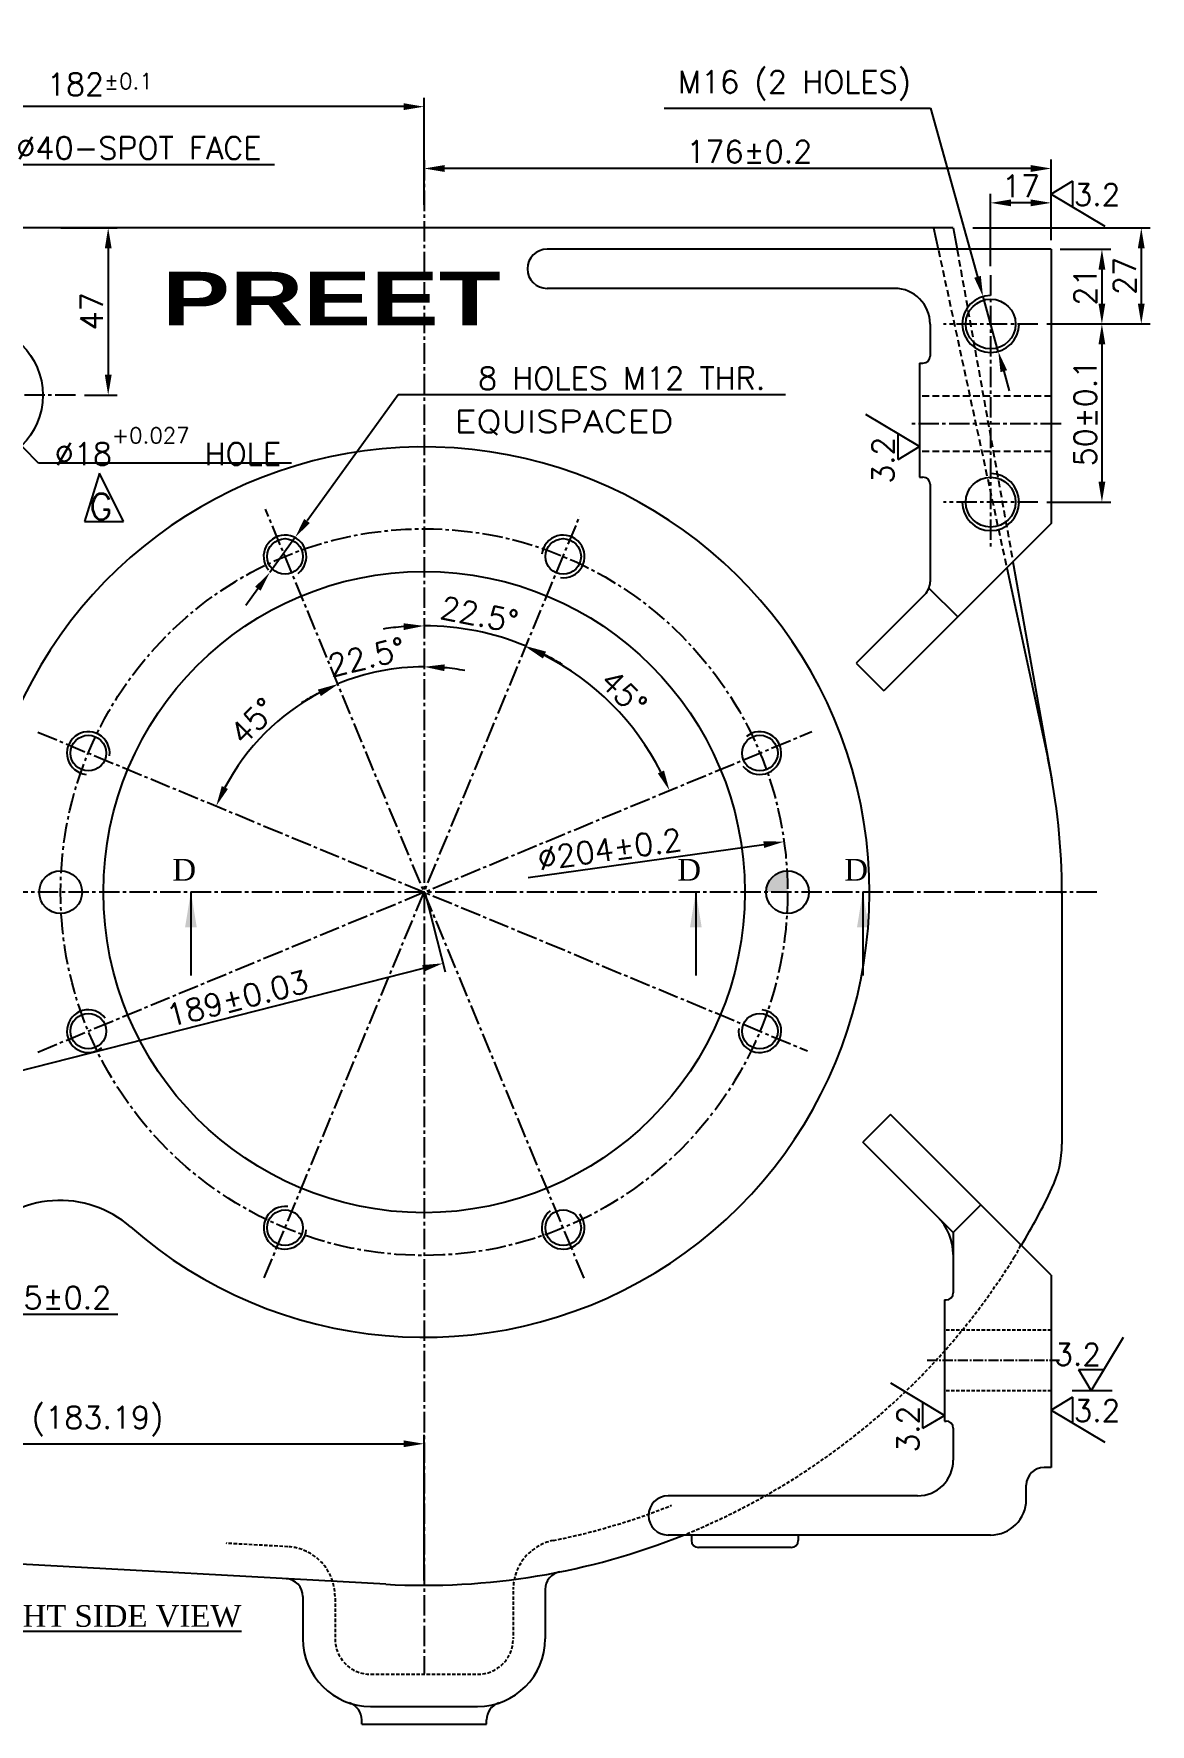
# Model space of a CAD drawing. Header units: millimetres. Extents: x -4466 to 20635, y -2270 to 9154.
# Drawn here: x 4212.4 to 4525.7, y 1988.3 to 2462.9 of the extents above; entities that cross this region are included whole.
import ezdxf
from ezdxf.enums import TextEntityAlignment as Align

# ---------------------------------------------------------------- set-up
doc = ezdxf.new("R2010")
doc.units = ezdxf.units.MM
doc.header["$LTSCALE"] = 0.3
doc.header["$PDSIZE"] = -50
for name, pattern in [('CENTER2', [28.575, 19.05, -3.175, 3.175, -3.175]), ('HIDDEN', [9.525, 6.35, -3.175]), ('HIDDEN2', [4.7625, 3.175, -1.5875])]:
    doc.linetypes.add(name, pattern=pattern)
for name, color, linetype in [('center', 1, 'CENTER2'), ('h', 4, 'HIDDEN'), ('hidden', 4, 'HIDDEN2')]:
    doc.layers.add(name, color=color, linetype=linetype)
doc.styles.add('ARIAL-BLACK', font='')
doc.styles.add('ROMANTIC', font='romantic.ttf')
doc.styles.add('rs', font='romans.shx')
doc.styles.get("Standard").update_dxf_attribs({"font": 'romans.shx'})
doc.styles.get('ARIAL-BLACK').set_extended_font_data('Arial Black')
doc.dimstyles.new('ISO-25', dxfattribs={"dimscale": 2.5, "dimtxt": 2.5, "dimasz": 2.5, "dimexe": 0.7, "dimexo": 0.625, "dimtad": 1, "dimdec": 3, "dimlfac": -1, "dimzin": 9, "dimdsep": 46, "dimtxsty": 'Standard', "dimcen": 2.5, "dimclrd": 1, "dimclre": 1, "dimclrt": 7, "dimazin": 0, "dimtfac": 0.65, "dimtdec": 3, "dimtmove": 0, "dimatfit": 3, "dimfxl": 0.7, "dimtolj": 1, "dimarcsym": 0})
doc.dimstyles.new('sarab', dxfattribs={"dimscale": 3, "dimtxt": 2.5, "dimasz": 2.3, "dimexe": 1, "dimexo": 1, "dimtad": 1, "dimdec": 3, "dimdsep": 46, "dimtxsty": 'rs', "dimcen": 0, "dimclrd": 1, "dimclre": 1, "dimclrt": 7, "dimadec": 3, "dimazin": 2, "dimtfac": 1, "dimtdec": 3, "dimtmove": 0, "dimatfit": 3, "dimfxl": 1, "dimarcsym": 0})
doc.dimstyles.new('sarab$0', dxfattribs={"dimscale": 3, "dimtxt": 2.5, "dimasz": 2.3, "dimexe": 1, "dimexo": 1, "dimtad": 1, "dimdec": 3, "dimdsep": 46, "dimtxsty": 'rs', "dimcen": 0, "dimclrd": 1, "dimclre": 1, "dimclrt": 7, "dimadec": 3, "dimazin": 2, "dimtfac": 1, "dimtdec": 3, "dimtmove": 0, "dimatfit": 3, "dimfxl": 1, "dimarcsym": 0})
doc.dimstyles.new('sarab$3', dxfattribs={"dimscale": 3, "dimtxt": 2.5, "dimasz": 2.3, "dimexe": 1, "dimexo": 1, "dimtad": 1, "dimdec": 3, "dimdsep": 46, "dimtxsty": 'rs', "dimcen": 0, "dimclrd": 1, "dimclre": 1, "dimclrt": 7, "dimadec": 3, "dimazin": 2, "dimtfac": 1, "dimtdec": 3, "dimtmove": 0, "dimatfit": 3, "dimfxl": 1, "dimarcsym": 0})

# ---------------------------------------------------------------- blocks, each defined once
blk = doc.blocks.new('*D16')
at = {"color": 1, "lineweight": -2, "transparency": 16777216}
for p, q in [((4321.89, 2414.96), (4321.89, 2427.62)), ((4497.89, 2404.96), (4497.89, 2427.62)), ((4492.14, 2425.12), (4327.64, 2425.12))]:
    blk.add_line(p, q, dxfattribs=at)
at = {"color": 1, "transparency": 16777216}
for points in [[(4327.64, 2426.08), (4327.64, 2424.16), (4321.89, 2425.12)], [(4492.14, 2426.08), (4492.14, 2424.16), (4497.89, 2425.12)]]:
    blk.add_solid(points, dxfattribs=at)
at = {"layer": 'Defpoints', "color": 0, "transparency": 16777216}
for p in [(4321.89, 2425.12), (4321.89, 2412.46), (4497.89, 2402.46)]:
    blk.add_point(p, dxfattribs=at)
at = {"color": 7, "transparency": 16777216, "insert": (4413.16, 2429.81), "char_height": 6.25, "attachment_point": 5, "style": 'rs'}
blk.add_mtext('176±0.2', dxfattribs=at)
blk = doc.blocks.new('*D17')
at = {"color": 1, "lineweight": -2, "transparency": 16777216}
blk.add_line((4351.11, 2226.05), (4417.21, 2235.31), dxfattribs=at)
at = {"color": 1, "transparency": 16777216}
blk.add_solid([(4417.08, 2236.26), (4417.34, 2234.36), (4422.9, 2236.11)], dxfattribs=at)
at = {"layer": 'Defpoints', "color": 0, "transparency": 16777216}
for p in [(4422.9, 2236.11), (4220.88, 2207.81)]:
    blk.add_point(p, dxfattribs=at)
at = {"color": 7, "transparency": 16777216, "insert": (4373.96, 2233.99), "char_height": 6.25, "attachment_point": 5, "rotation": 7.9745, "style": 'rs'}
blk.add_mtext('∅204±0.2', dxfattribs=at)
blk = doc.blocks.new('*D18')
at = {"color": 1, "lineweight": -2, "transparency": 16777216}
for p, q in [((4314.62, 2361.53), (4289.03, 2326.16)), ((4423.33, 2361.53), (4314.62, 2361.53)), ((4278.63, 2311.78), (4285.66, 2321.5)), ((4275.26, 2307.12), (4271.89, 2302.46))]:
    blk.add_line(p, q, dxfattribs=at)
at = {"color": 1, "transparency": 16777216}
for points in [[(4288.25, 2326.72), (4289.81, 2325.59), (4285.66, 2321.5)], [(4274.48, 2307.68), (4276.03, 2306.56), (4278.63, 2311.78)]]:
    blk.add_solid(points, dxfattribs=at)
at = {"layer": 'Defpoints', "color": 0, "transparency": 16777216}
for p in [(4285.66, 2321.5), (4278.63, 2311.78)]:
    blk.add_point(p, dxfattribs=at)
at = {"color": 7, "transparency": 16777216, "insert": (4377.35, 2366.22), "char_height": 6.25, "attachment_point": 5, "style": 'rs'}
blk.add_mtext('8 HOLES M12 THR. ', dxfattribs=at)
blk = doc.blocks.new('*D32')
at = {"color": 1, "lineweight": -2, "transparency": 16777216}
for p, q in [((4098.93, 2230.72), (4095.59, 2235.39)), ((4102.28, 2226.04), (4175, 2124.37)), ((4190.01, 2103.4), (4178.35, 2119.7)), ((4235.91, 2103.4), (4190.01, 2103.4))]:
    blk.add_line(p, q, dxfattribs=at)
at = {"color": 1, "transparency": 16777216}
for points in [[(4099.71, 2231.27), (4098.15, 2230.16), (4102.28, 2226.04)], [(4179.13, 2120.26), (4177.57, 2119.14), (4175, 2124.37)]]:
    blk.add_solid(points, dxfattribs=at)
at = {"layer": 'Defpoints', "color": 0, "transparency": 16777216}
for p in [(4102.28, 2226.04), (4175, 2124.37)]:
    blk.add_point(p, dxfattribs=at)
at = {"color": 7, "transparency": 16777216, "insert": (4213.74, 2108.09), "char_height": 6.25, "attachment_point": 5, "style": 'rs'}
blk.add_mtext('∅125±0.2', dxfattribs=at)
blk = doc.blocks.new('*D40')
at = {"color": 1, "lineweight": -2, "transparency": 16777216}
for p, q in [((4480.89, 2397.67), (4480.89, 2417.97)), ((4497.89, 2404.96), (4497.89, 2417.97)), ((4492.14, 2415.47), (4486.64, 2415.47))]:
    blk.add_line(p, q, dxfattribs=at)
at = {"color": 1, "transparency": 16777216}
for points in [[(4486.64, 2416.43), (4486.64, 2414.51), (4480.89, 2415.47)], [(4492.14, 2416.43), (4492.14, 2414.51), (4497.89, 2415.47)]]:
    blk.add_solid(points, dxfattribs=at)
at = {"layer": 'Defpoints', "color": 0, "transparency": 16777216}
for p in [(4480.89, 2415.47), (4497.89, 2402.46), (4480.89, 2395.17)]:
    blk.add_point(p, dxfattribs=at)
at = {"color": 7, "transparency": 16777216, "insert": (4489.39, 2420.16), "char_height": 6.25, "attachment_point": 5, "style": 'rs'}
blk.add_mtext('17', dxfattribs=at)
blk = doc.blocks.new('*D41')
at = {"color": 1, "lineweight": -2, "transparency": 16777216}
for p, q in [((4500.39, 2402.46), (4514.61, 2402.46)), ((4512.11, 2396.71), (4512.11, 2387.21)), ((4496.64, 2381.46), (4514.61, 2381.46))]:
    blk.add_line(p, q, dxfattribs=at)
at = {"color": 1, "transparency": 16777216}
for points in [[(4511.15, 2396.71), (4513.07, 2396.71), (4512.11, 2402.46)], [(4511.15, 2387.21), (4513.07, 2387.21), (4512.11, 2381.46)]]:
    blk.add_solid(points, dxfattribs=at)
at = {"layer": 'Defpoints', "color": 0, "transparency": 16777216}
for p in [(4497.89, 2402.46), (4494.14, 2381.46), (4512.11, 2381.46)]:
    blk.add_point(p, dxfattribs=at)
at = {"color": 7, "transparency": 16777216, "insert": (4507.43, 2391.96), "char_height": 6.25, "attachment_point": 5, "rotation": 90, "style": 'rs'}
blk.add_mtext('21', dxfattribs=at)
blk = doc.blocks.new('*D42')
at = {"color": 1, "lineweight": -2, "transparency": 16777216}
for p, q in [((4500.39, 2381.46), (4514.61, 2381.46)), ((4512.11, 2375.71), (4512.11, 2337.21)), ((4496.64, 2331.46), (4514.61, 2331.46))]:
    blk.add_line(p, q, dxfattribs=at)
at = {"color": 1, "transparency": 16777216}
for points in [[(4511.15, 2375.71), (4513.07, 2375.71), (4512.11, 2381.46)], [(4511.15, 2337.21), (4513.07, 2337.21), (4512.11, 2331.46)]]:
    blk.add_solid(points, dxfattribs=at)
at = {"layer": 'Defpoints', "color": 0, "transparency": 16777216}
for p in [(4497.89, 2381.46), (4494.14, 2331.46), (4512.11, 2331.46)]:
    blk.add_point(p, dxfattribs=at)
at = {"color": 7, "transparency": 16777216, "insert": (4507.43, 2356.46), "char_height": 6.25, "attachment_point": 5, "rotation": 90, "style": 'rs'}
blk.add_mtext('50±0.1', dxfattribs=at)
blk = doc.blocks.new('*D52')
at = {"color": 1, "lineweight": -2, "transparency": 16777216}
for p, q in [((4389.25, 2442.07), (4464.03, 2442.07)), ((4464.03, 2442.07), (4477.21, 2394.7)), ((4483.03, 2373.75), (4478.75, 2389.16)), ((4484.58, 2368.21), (4486.12, 2362.67))]:
    blk.add_line(p, q, dxfattribs=at)
at = {"color": 1, "transparency": 16777216}
for points in [[(4478.13, 2394.96), (4476.28, 2394.45), (4478.75, 2389.16)], [(4485.5, 2368.47), (4483.65, 2367.95), (4483.03, 2373.75)]]:
    blk.add_solid(points, dxfattribs=at)
at = {"layer": 'Defpoints', "color": 0, "transparency": 16777216}
for p in [(4478.75, 2389.16), (4483.03, 2373.75)]:
    blk.add_point(p, dxfattribs=at)
at = {"color": 7, "transparency": 16777216, "insert": (4425.86, 2448.39), "char_height": 6.25, "attachment_point": 5, "style": 'rs'}
blk.add_mtext('M16 (2 HOLES)', dxfattribs=at)
blk = doc.blocks.new('*D97')
at = {"color": 1, "lineweight": -2, "transparency": 16777216}
for p, q in [((4475.9, 2408.46), (4525.66, 2408.46)), ((4523.16, 2402.71), (4523.16, 2387.21)), ((4496.64, 2381.46), (4525.66, 2381.46))]:
    blk.add_line(p, q, dxfattribs=at)
at = {"color": 1, "transparency": 16777216}
for points in [[(4522.2, 2402.71), (4524.11, 2402.71), (4523.16, 2408.46)], [(4522.2, 2387.21), (4524.11, 2387.21), (4523.16, 2381.46)]]:
    blk.add_solid(points, dxfattribs=at)
at = {"layer": 'Defpoints', "color": 0, "transparency": 16777216}
for p in [(4473.4, 2408.46), (4494.14, 2381.46), (4523.16, 2381.46)]:
    blk.add_point(p, dxfattribs=at)
at = {"color": 7, "transparency": 16777216, "insert": (4518.47, 2394.96), "char_height": 6.25, "attachment_point": 5, "rotation": 90, "style": 'rs'}
blk.add_mtext('27', dxfattribs=at)
blk = doc.blocks.new('_DatumFilled')
at = {"color": 0, "linetype": 'ByBlock'}
blk.add_solid([(0, 0.577), (-1, 0), (0, -0.577)], dxfattribs=at)
blk = doc.blocks.new('*D102')
at = {"color": 1, "lineweight": -2, "transparency": 16777216}
for start, end in [(90, 112.5), (79.579, 84.7895), (117.7105, 122.921)]:
    blk.add_arc((4321.89, 2221.96), 63.25, start, end, dxfattribs=at)
at = {"color": 1, "transparency": 16777216}
for points in [[(4327.59, 2283.99), (4327.68, 2285.9), (4321.89, 2285.21)], [(4292.07, 2278.82), (4292.89, 2277.09), (4297.69, 2280.39)]]:
    blk.add_solid(points, dxfattribs=at)
at = {"layer": 'Defpoints', "color": 0, "transparency": 16777216}
for p in [(4321.89, 2427.47), (4276.28, 2332.08), (4313.63, 2284.67), (4396.81, 2041.09), (4321.89, 2002.58)]:
    blk.add_point(p, dxfattribs=at)
at = {"color": 7, "transparency": 16777216, "insert": (4305.75, 2287.95), "char_height": 6.25, "attachment_point": 5, "rotation": 13.7418, "style": 'rs'}
blk.add_mtext('22.5°', dxfattribs=at)
blk = doc.blocks.new('*D103')
at = {"color": 1, "lineweight": -2, "transparency": 16777216}
for start, end in [(94.4086, 98.8173), (67.5, 90), (58.6827, 63.0914)]:
    blk.add_arc((4321.89, 2221.96), 74.75, start, end, dxfattribs=at)
at = {"color": 1, "transparency": 16777216}
for points in [[(4316.11, 2297.44), (4316.18, 2295.53), (4321.89, 2296.7)], [(4355.32, 2287.74), (4356.12, 2289.48), (4350.49, 2291.01)]]:
    blk.add_solid(points, dxfattribs=at)
at = {"layer": 'Defpoints', "color": 0, "transparency": 16777216}
for p in [(4321.89, 2427.47), (4366.79, 2330.34), (4341.24, 2294.16), (4246.97, 2041.09), (4321.89, 2002.58)]:
    blk.add_point(p, dxfattribs=at)
at = {"color": 7, "transparency": 16777216, "insert": (4337.39, 2299.87), "char_height": 6.25, "attachment_point": 5, "rotation": 348.75, "style": 'rs'}
blk.add_mtext('22.5°', dxfattribs=at)
blk = doc.blocks.new('*D104')
at = {"color": 1, "lineweight": -2, "transparency": 16777216}
blk.add_arc((4321.89, 2221.96), 63.15, 117.7184, 152.2816, dxfattribs=at)
at = {"color": 1, "transparency": 16777216}
for points in [[(4292.11, 2278.73), (4292.92, 2277), (4297.72, 2280.3)], [(4266.85, 2250.93), (4265.12, 2251.74), (4263.54, 2246.13)]]:
    blk.add_solid(points, dxfattribs=at)
at = {"layer": 'Defpoints', "color": 0, "transparency": 16777216}
for p in [(4277.34, 2329.52), (4283.44, 2272.06), (4213.5, 2266.85), (4429.5, 2177.38), (4366.79, 2113.57)]:
    blk.add_point(p, dxfattribs=at)
at = {"color": 7, "transparency": 16777216, "insert": (4273.92, 2269.93), "char_height": 6.25, "attachment_point": 5, "rotation": 45, "style": 'rs'}
blk.add_mtext('45°', dxfattribs=at)
blk = doc.blocks.new('*D105')
at = {"color": 1, "lineweight": -2, "transparency": 16777216}
blk.add_arc((4321.89, 2221.96), 74.53, 26.9214, 63.0786, dxfattribs=at)
at = {"color": 1, "transparency": 16777216}
for points in [[(4355.24, 2287.54), (4356.04, 2289.28), (4350.41, 2290.82)], [(4389.22, 2256.1), (4387.47, 2255.3), (4390.75, 2250.48)]]:
    blk.add_solid(points, dxfattribs=at)
at = {"layer": 'Defpoints', "color": 0, "transparency": 16777216}
for p in [(4365.63, 2327.54), (4381.02, 2267.33), (4430.68, 2267.02), (4213.5, 2177.06), (4277.05, 2113.69)]:
    blk.add_point(p, dxfattribs=at)
at = {"color": 7, "transparency": 16777216, "insert": (4377.91, 2277.97), "char_height": 6.25, "attachment_point": 5, "rotation": 315, "style": 'rs'}
blk.add_mtext('45°', dxfattribs=at)
blk = doc.blocks.new('*D132')
at = {"color": 1, "lineweight": -2, "transparency": 16777216}
for p, q in [((4138.64, 2101.54), (4138.64, 2064.57)), ((4321.89, 2028.68), (4321.89, 2069.57)), ((4144.39, 2067.07), (4316.14, 2067.07))]:
    blk.add_line(p, q, dxfattribs=at)
at = {"color": 1, "transparency": 16777216}
for points in [[(4144.39, 2068.03), (4144.39, 2066.12), (4138.64, 2067.07)], [(4316.14, 2068.03), (4316.14, 2066.12), (4321.89, 2067.07)]]:
    blk.add_solid(points, dxfattribs=at)
at = {"layer": 'Defpoints', "color": 0, "transparency": 16777216}
for p in [(4138.64, 2104.04), (4321.89, 2067.07), (4321.89, 2026.18)]:
    blk.add_point(p, dxfattribs=at)
at = {"color": 7, "transparency": 16777216, "insert": (4230.27, 2073.4), "char_height": 6.25, "attachment_point": 5, "style": 'rs'}
blk.add_mtext('(183.19) ', dxfattribs=at)
blk = doc.blocks.new('*D137')
at = {"color": 1, "lineweight": -2, "transparency": 16777216}
for p, q in [((4139.89, 2390.67), (4139.89, 2444.98)), ((4321.89, 2414.96), (4321.89, 2444.98)), ((4316.14, 2442.48), (4145.64, 2442.48))]:
    blk.add_line(p, q, dxfattribs=at)
at = {"color": 1, "transparency": 16777216}
for points in [[(4145.64, 2443.44), (4145.64, 2441.53), (4139.89, 2442.48)], [(4316.14, 2443.44), (4316.14, 2441.53), (4321.89, 2442.48)]]:
    blk.add_solid(points, dxfattribs=at)
at = {"layer": 'Defpoints', "color": 0, "transparency": 16777216}
for p in [(4139.89, 2442.48), (4321.89, 2412.46), (4139.89, 2388.17)]:
    blk.add_point(p, dxfattribs=at)
at = {"color": 7, "transparency": 16777216, "insert": (4230.89, 2448.73), "char_height": 6.25, "attachment_point": 5, "style": 'rs'}
blk.add_mtext('182{}{\\A0;{\\H1.5x;}{\\A2;\\H0.71x;\\C2;%%p0.1}}', dxfattribs=at)
blk = doc.blocks.new('*D278')
at = {"color": 1, "lineweight": -2, "transparency": 16777216}
for p, q in [((4219.99, 2408.46), (4235.74, 2408.46)), ((4233.24, 2402.71), (4233.24, 2367.21)), ((4226.54, 2361.46), (4235.74, 2361.46))]:
    blk.add_line(p, q, dxfattribs=at)
at = {"color": 1, "transparency": 16777216}
for points in [[(4232.29, 2402.71), (4234.2, 2402.71), (4233.24, 2408.46)], [(4232.29, 2367.21), (4234.2, 2367.21), (4233.24, 2361.46)]]:
    blk.add_solid(points, dxfattribs=at)
at = {"layer": 'Defpoints', "color": 0, "transparency": 16777216}
for p in [(4217.49, 2408.46), (4224.04, 2361.46), (4233.24, 2361.46)]:
    blk.add_point(p, dxfattribs=at)
at = {"color": 7, "transparency": 16777216, "insert": (4228.56, 2385.01), "char_height": 6.25, "attachment_point": 5, "rotation": 90, "style": 'rs'}
blk.add_mtext('47', dxfattribs=at)
blk = doc.blocks.new('*D279')
at = {"color": 1, "lineweight": -2, "transparency": 16777216}
for p, q in [((4184.53, 2371.95), (4180.49, 2376.04)), ((4188.57, 2367.86), (4201.21, 2355.05)), ((4213.69, 2342.42), (4205.25, 2350.96)), ((4284.71, 2342.42), (4213.69, 2342.42))]:
    blk.add_line(p, q, dxfattribs=at)
at = {"color": 1, "transparency": 16777216}
for points in [[(4185.21, 2372.63), (4183.85, 2371.28), (4188.57, 2367.86)], [(4205.94, 2351.64), (4204.57, 2350.29), (4201.21, 2355.05)]]:
    blk.add_solid(points, dxfattribs=at)
at = {"layer": 'Defpoints', "color": 0, "transparency": 16777216}
for p in [(4188.57, 2367.86), (4201.21, 2355.05)]:
    blk.add_point(p, dxfattribs=at)
at = {"color": 7, "transparency": 16777216, "insert": (4249.98, 2347.11), "char_height": 6.25, "attachment_point": 5, "style": 'rs'}
blk.add_mtext('∅18{\\H0.7x;\\S+0.027^ ;} HOLE', dxfattribs=at)
blk = doc.blocks.new('*D280')
at = {"color": 1, "lineweight": -2, "transparency": 16777216}
for p, q in [((4202.2, 2426.19), (4197.78, 2387.04)), ((4279.95, 2426.19), (4202.2, 2426.19)), ((4192.65, 2341.58), (4197.13, 2381.33)), ((4192, 2335.87), (4191.36, 2330.16))]:
    blk.add_line(p, q, dxfattribs=at)
at = {"color": 1, "transparency": 16777216}
for points in [[(4196.83, 2387.15), (4198.73, 2386.94), (4197.13, 2381.33)], [(4191.05, 2335.98), (4192.95, 2335.76), (4192.65, 2341.58)]]:
    blk.add_solid(points, dxfattribs=at)
at = {"layer": 'Defpoints', "color": 0, "transparency": 16777216}
for p in [(4197.13, 2381.33), (4192.65, 2341.58)]:
    blk.add_point(p, dxfattribs=at)
at = {"color": 7, "transparency": 16777216, "insert": (4241.86, 2430.88), "char_height": 6.25, "attachment_point": 5, "style": 'rs'}
blk.add_mtext('∅40-SPOT FACE', dxfattribs=at)

msp = doc.modelspace()

# ---------------------------------------------------------------- hatches: boundary and pattern name
msp.add_hatch(color=6).paths.add_polyline_path([(4423.71398, 2227.95485, 0.405623824), (4417.89045, 2221.95744), (4423.89045, 2221.95744, 0.014709064)])
msp.add_hatch(color=6).paths.add_polyline_path([(4423.71398, 2227.95485, 0.405623824), (4417.89045, 2221.95744), (4423.89045, 2221.95744, 0.014709064)])

# ---------------------------------------------------------------- linework, layer by layer
for p, q in [((4503.89045, 2421.5174), (4497.89045, 2417.9174)), ((4503.89045, 2421.5174), (4503.89045, 2414.3174)), ((4497.89045, 2417.9174), (4512.93904, 2408.88825)), ((4470.39045, 2408.45744), (3907.89045, 2408.45744)), ((4464.89045, 2408.45744), (4466.18016, 2402.45744)), ((4470.39045, 2408.45744), (4471.46296, 2402.45744)), ((4497.89045, 2402.45744), (4356.39045, 2402.45744)), ((4497.89045, 2402.45744), (4497.89045, 2325.45744)), ((4453.89045, 2391.45744), (4356.39045, 2391.45744)), ((4463.89045, 2381.45744), (4463.89045, 2372.45744)), ((4460.89045, 2370.45744), (4460.89045, 2338.45744)), ((4460.89045, 2370.45744), (4461.89045, 2370.45744)), ((4460.89045, 2347.05533), (4445.84186, 2356.08448)), ((4454.89045, 2343.45533), (4454.89045, 2350.65533)), ((4454.89045, 2343.45533), (4460.89045, 2347.05533)), ((4230.81028, 2339.55261), (4226.595, 2326.03153)), ((4237.5399, 2326.03153), (4230.81028, 2339.55261)), ((4460.89045, 2338.45744), (4461.89045, 2338.45744)), ((4463.89045, 2336.45744), (4463.89045, 2309.08486)), ((4226.595, 2326.03153), (4237.5399, 2326.03153)), ((4497.89045, 2325.45744), (4450.89045, 2278.45744)), ((4497.89045, 2325.45744), (4486.80484, 2314.37183)), ((4485.41345, 2312.98044), (4496.89315, 2259.57468)), ((4487.14723, 2314.71423), (4498.09748, 2253.4548)), ((4463.57289, 2307.33135), (4471.66862, 2299.23562)), ((4462.42598, 2305.54933), (4443.11227, 2286.23562)), ((4443.11227, 2286.23562), (4450.89045, 2278.45744)), ((4500.89001, 2221.95744), (4500.89001, 2151.23809)), ((4452.80214, 2159.54575), (4445.02396, 2151.76758)), ((4497.89045, 2114.45744), (4452.80214, 2159.54575)), ((4470.39045, 2126.40109), (4445.02396, 2151.76758)), ((4478.16862, 2134.17927), (4470.39045, 2126.40109)), ((4470.39045, 2126.40109), (4470.39045, 2109.45744)), ((4497.89045, 2114.45744), (4497.89045, 2060.45744)), ((4467.89045, 2107.45744), (4467.89045, 2073.45744)), ((4467.89045, 2107.45744), (4468.39045, 2107.45744)), ((4509.13532, 2081.95744), (4518.16447, 2097.00603)), ((4467.89045, 2075.01971), (4452.84186, 2084.04886)), ((4505.53532, 2087.95744), (4512.73532, 2087.95744)), ((4505.53532, 2087.95744), (4509.13532, 2081.95744)), ((4503.89045, 2080.11753), (4497.89045, 2076.51753)), ((4503.89045, 2080.11753), (4503.89045, 2072.91753)), ((4461.89045, 2071.41971), (4461.89045, 2078.61971)), ((4461.89045, 2071.41971), (4467.89045, 2075.01971)), ((4497.89045, 2076.51753), (4512.93904, 2067.48838)), ((4467.89045, 2073.45744), (4468.39045, 2073.45744)), ((4470.39045, 2071.45744), (4470.39045, 2062.45744)), ((4497.89045, 2060.45744), (4495.89045, 2060.45744)), ((4497.89045, 2060.45744), (4495.89045, 2060.45744)), ((4490.89045, 2051.45744), (4490.89045, 2055.45744)), ((4460.39045, 2052.45744), (4390.39045, 2052.45744)), ((4311.13575, 2027.64138), (3916.21164, 2049.45556)), ((4480.89045, 2041.45744), (4390.39045, 2041.45744)), ((4396.89045, 2041.45745), (4396.89045, 2040.45745)), ((4396.89045, 2041.45745), (4396.89045, 2039.95745)), ((4426.89045, 2041.45745), (4426.89045, 2040.45745)), ((4426.89045, 2041.45745), (4426.89045, 2039.95745)), ((4424.89045, 2037.95745), (4398.89045, 2037.95745)), ((4316.89045, 2027.17315), (4316.89045, 2027.17315)), ((4287.89045, 2024.19392), (4287.89045, 2012.34458)), ((4355.89045, 2026.18393), (4355.89045, 2012.34458)), ((4306.89045, 1993.34458), (4336.89045, 1993.34458)), ((4304.39045, 1988.34458), (4304.39045, 1989.54655)), ((4339.39045, 1988.34458), (4339.39045, 1989.54655)), ((4304.39045, 1988.34458), (4339.39045, 1988.34458))]:
    msp.add_line(p, q)
at = {"color": 1}
for p, q in [((4322.06069, 2221.95744), (4327.78025, 2199.53797)), ((4321.59071, 2200.53899), (4149.4838, 2156.63178))]:
    msp.add_line(p, q, dxfattribs=at)
at = {"color": 3}
msp.add_line((4515.02151, 2081.95744), (4503.8055, 2081.95744), dxfattribs=at)
for centre, radius in [((4480.89045, 2381.45744), 7), ((4194.89045, 2361.45744), 20), ((4480.89045, 2331.45744), 7), ((4282.85674, 2316.19315), 5), ((4360.92416, 2316.19315), 5), ((4321.89045, 2221.95744), 90), ((4227.65474, 2260.99115), 5), ((4416.12616, 2260.99115), 5), ((4219.89045, 2221.95744), 6), ((4423.89045, 2221.95744), 6), ((4227.65474, 2182.92373), 5), ((4416.12616, 2182.92373), 5), ((4282.85674, 2127.72173), 5), ((4360.92416, 2127.72173), 5)]:
    msp.add_circle(centre, radius)
for centre, radius, start, end in [((4356.39045, 2396.95744), 5.5, 90, 270), ((4453.89045, 2381.45744), 10, 0, 90), ((4480.89045, 2381.45744), 8, 90, 0), ((4461.89045, 2372.45744), 2, 270, 0), ((4321.89045, 2221.95744), 125, 228.7667609, 158.6071747), ((4461.89045, 2336.45744), 2, 0, 90), ((4480.89045, 2331.45744), 8, 180, 90), ((4282.85674, 2316.19315), 6, 307.5, 219.185413), ((4360.92416, 2316.19315), 6, 262.5, 174.185413), ((4458.89045, 2309.08486), 5, 315, 0), ((4227.65474, 2260.99115), 6, 352.5, 264.185413), ((4416.12616, 2260.99115), 6, 217.5, 129.185413), ((4321.89045, 2221.95744), 179, 359.8728451, 12.1312691), ((4227.65474, 2182.92373), 6, 37.5, 309.185413), ((4416.12616, 2182.92373), 6, 172.5, 84.185413), ((4471.89001, 2151.23809), 29, 334.6369604, 0), ((4321.89045, 2222.34458), 195, 329.299473, 334.6369604), ((4219.72594, 2105.39238), 30, 48.7667609, 139.2713658), ((4282.85674, 2127.72173), 6, 82.5, 354.185413), ((4360.92416, 2127.72173), 6, 127.5, 39.185413), ((4455.39045, 2120.18789), 15, 0, 45), ((4468.39045, 2109.45744), 2, 270, 0), ((4468.39045, 2071.45744), 2, 0, 90), ((4460.39045, 2062.45744), 10, 270, 0), ((4495.89045, 2055.45744), 5, 90, 180), ((4390.39045, 2046.95744), 5.5, 90, 270), ((4480.89045, 2051.45744), 10, 270, 0), ((4321.89045, 2222.34458), 195, 266.8384003, 291.9322248), ((4398.89045, 2039.95745), 2, 180, 270), ((4424.89045, 2039.95745), 2, 270, 0), ((4282.89045, 2024.19392), 5, 0, 86.8384003), ((4360.89045, 2026.18393), 5, 101.2447236, 180), ((4306.89045, 2012.34458), 19, 180, 270), ((4336.89045, 2012.34458), 19, 270, 0), ((4299.39045, 1989.54655), 5, 0, 71.7900431), ((4344.39045, 1989.54655), 5, 108.2099569, 180)]:
    msp.add_arc(centre, radius, start, end)
at = {"color": 1}
msp.add_solid([(4321.35381, 2201.46759), (4321.82761, 2199.6104), (4327.16226, 2201.96039)], dxfattribs=at)
at = {"layer": 'center'}
for p, q in [((4321.89045, 2427.47217), (4321.89045, 2002.58143)), ((4480.89045, 2395.17049), (4480.89045, 2318.83387)), ((4494.13894, 2381.45744), (4467.64196, 2381.45744)), ((4224.03541, 2361.45744), (4168.66803, 2361.45744)), ((4500.63601, 2353.45744), (4458.30785, 2353.45744)), ((4494.13894, 2331.45744), (4467.64196, 2331.45744)), ((4277.04502, 2113.691), (4365.62549, 2327.54317)), ((4366.78574, 2113.57063), (4277.33697, 2329.51905)), ((4213.50363, 2177.06215), (4430.6811, 2267.02001)), ((4213.50363, 2266.85273), (4429.50464, 2177.38218)), ((4510.70322, 2221.95744), (3878.39063, 2221.95744))]:
    msp.add_line(p, q, dxfattribs=at)
at = {"layer": 'center', "ltscale": 0.5}
msp.add_line((4500.24487, 2090.45744), (4462.66614, 2090.45744), dxfattribs=at)
at = {"layer": 'center'}
msp.add_circle((4321.89045, 2221.95744), 102, dxfattribs=at)
at = {"layer": 'h'}
for p, q in [((4466.23871, 2402.18506), (4485.41345, 2312.98044)), ((4471.50016, 2402.24932), (4487.08897, 2315.04019)), ((4497.89045, 2361.20744), (4460.89045, 2361.20744)), ((4497.89045, 2345.70744), (4460.89045, 2345.70744))]:
    msp.add_line(p, q, dxfattribs=at)
at = {"layer": 'hidden'}
for p, q in [((4497.89045, 2098.95744), (4467.89045, 2098.95744)), ((4497.89045, 2081.95744), (4467.89045, 2081.95744)), ((4283.66258, 2038.17261), (4266.37944, 2039.12727)), ((4296.89045, 2023.69679), (4296.89045, 2012.34458)), ((4346.89045, 2025.66641), (4346.89045, 2012.34458)), ((4306.89045, 2002.34458), (4336.89045, 2002.34458))]:
    msp.add_line(p, q, dxfattribs=at)
for centre, radius, start, end in [((4462.89001, 2134.73679), 29, 328.14592, 336.035377), ((4321.89045, 2222.34458), 195, 292.2192818, 328.14592), ((4321.89045, 2222.34458), 186, 281.2447236, 291.9322248), ((4282.89045, 2024.19392), 14, 0, 86.8384003), ((4360.89045, 2026.18393), 14, 101.2447236, 180), ((4306.89045, 2012.34458), 10, 180, 270), ((4336.89045, 2012.34458), 10, 270, 0)]:
    msp.add_arc(centre, radius, start, end, dxfattribs=at)

# ---------------------------------------------------------------- texts
for s, height, p in [('3.2', 6.1, (4504.19189, 2414.70608)), ('G', 7.2, (4227.94402, 2326.60185)), ('3.2', 6.1, (4498.76461, 2089.09123)), ('3.2', 6.1, (4504.19189, 2073.3062))]:
    msp.add_text(s, height=height).set_placement(p)
at = {"style": 'ARIAL-BLACK', "width": 1.236616}
msp.add_text('PREET', height=15, dxfattribs=at).set_placement((4248.39703, 2381.10837), (4343.40814, 2381.10837), align=Align.FIT)
at = {"width": 1.2}
msp.add_text('EQUISPACED', height=6.25, dxfattribs=at).set_placement((4330.48403, 2350.95595))
for p in [(4453.75667, 2336.68462), (4460.75667, 2064.649)]:
    msp.add_text('3.2', height=6.1, rotation=90).set_placement(p)
at = {"style": 'ROMANTIC'}
for s, p in [('D', (4251.25747, 2225.17675)), ('D', (4392.95876, 2225.17675)), ('D', (4439.82754, 2225.17675)), ('%%URIGHT SIDE VIEW', (4193.34334, 2015.6819))]:
    msp.add_text(s, height=6.1, dxfattribs=at).set_placement(p)
at = {"color": 7, "insert": (4269.48786, 2192.08436), "char_height": 6.25, "attachment_point": 5, "rotation": 14.3117901, "style": 'rs'}
msp.add_mtext('189±0.03', dxfattribs=at)

# ---------------------------------------------------------------- dimensions: what is measured, and where the dimension line sits
for p1, p2, text, dimstyle, override, picture, middle in [((4483.03422, 2373.75003), (4478.74668, 2389.16486), 'M16 (2 HOLES)', 'sarab', {"dimscale": 2.5, "dimtoh": 1, "dimdec": 2, "dimcen": 2.5, "dimadec": 1, "dimtdec": 2}, '*D52', (4425.86177, 2442.07021)), ((4192.64633, 2341.58374), (4197.13457, 2381.33114), '<>-SPOT FACE', 'sarab$3', {"dimscale": 2.5, "dimtoh": 1, "dimdec": 2, "dimcen": 2.5, "dimadec": 2, "dimtdec": 2}, '*D280', (4241.85811, 2426.19338)), ((4278.62623, 2311.77561), (4285.66018, 2321.49794), '8 HOLES M12 THR. ', 'sarab', {"dimscale": 2.5, "dimtoh": 1, "dimdec": 2, "dimcen": 2.5, "dimadec": 2, "dimtdec": 2}, '*D18', (4377.34738, 2361.53193))]:
    dim = msp.add_diameter_dim_2p(p1=p1, p2=p2, text=text, dimstyle=dimstyle, override=override)
    dim.commit()
    dim.dimension.update_dxf_attribs({"geometry": picture, "text_midpoint": middle, "dimtype": 163})
dim = msp.add_linear_dim(base=(4139.89045, 2442.48405), p1=(4321.89045, 2412.45744), p2=(4139.89045, 2388.16614), text='<>{}{\\A0;{\\H1.5x;}{\\A2;\\H0.71x;\\C2;%%p0.1}}', dimstyle='sarab', override={"dimscale": 2.5, "dimdec": 2, "dimadec": 2, "dimtp": 0.1, "dimtm": 0.1, "dimtfac": 0.71, "dimtdec": 2, "dimatfit": 0, "dimtzin": 8})
dim.commit()
dim.dimension.update_dxf_attribs({"geometry": '*D137', "text_midpoint": (4230.89045, 2448.73405)})
for base, p2, override, picture, middle in [((4321.89045, 2425.11866), (4321.89045, 2412.45744), {"dimscale": 2.5, "dimgap": 0.625, "dimdec": 2, "dimadec": 2, "dimtol": 1, "dimlim": 0, "dimtp": 0.2, "dimtm": 0.2, "dimtdec": 2, "dimatfit": 0}, '*D16', (4413.15892, 2425.11866)), ((4480.89045, 2415.47256), (4480.89045, 2395.17049), {"dimscale": 2.5, "dimtoh": 1, "dimdec": 2, "dimcen": 2.5, "dimadec": 1, "dimtdec": 2}, '*D40', (4489.39045, 2415.47256))]:
    dim = msp.add_linear_dim(base=base, p1=(4497.89045, 2402.45744), p2=p2, dimstyle='sarab', override=override)
    dim.commit()
    dim.dimension.update_dxf_attribs({"geometry": picture, "text_midpoint": middle, "dimtype": 160})
for base, line1, line2, picture, middle in [((4341.2364, 2294.15751), ((4366.78574, 2330.34426), (4246.97078, 2041.08536)), ((4321.89045, 2427.47217), (4321.89045, 2002.58143)), '*D103', (4337.38735, 2299.86564)), ((4283.44448, 2272.0612), ((4213.50363, 2266.85273), (4429.50464, 2177.38218)), ((4366.78574, 2113.57063), (4277.33697, 2329.51905)), '*D104', (4273.91898, 2269.92891)), ((4381.02, 2267.32914), ((4213.50363, 2177.06215), (4430.6811, 2267.02001)), ((4277.04502, 2113.691), (4365.62549, 2327.54317)), '*D105', (4377.90651, 2277.9735))]:
    dim = msp.add_angular_dim_2l(base=base, line1=line1, line2=line2, dimstyle='sarab', override={"dimscale": 2.5, "dimtoh": 1, "dimdec": 2, "dimcen": 2.5, "dimadec": 1, "dimtdec": 2, "dimldrblk": 'DatumFilled'})
    dim.commit()
    dim.dimension.update_dxf_attribs({"geometry": picture, "text_midpoint": middle})
dim = msp.add_angular_dim_2l(base=(4313.63468, 2284.66623), line1=((4321.89045, 2427.47217), (4321.89045, 2002.58143)), line2=((4276.27727, 2332.07741), (4396.81012, 2041.08536)), dimstyle='sarab', override={"dimscale": 2.5, "dimtoh": 1, "dimdec": 2, "dimcen": 2.5, "dimadec": 1, "dimtdec": 2, "dimldrblk": 'DatumFilled'})
dim.commit()
dim.dimension.update_dxf_attribs({"geometry": '*D102', "text_midpoint": (4306.86559, 2283.39688), "dimtype": 162})
dim = msp.add_linear_dim(base=(4233.24476, 2361.45744), p1=(4217.49137, 2408.45744), p2=(4224.03541, 2361.45744), angle=90, dimstyle='sarab$0', override={"dimscale": 2.5, "dimtoh": 1, "dimdec": 2, "dimcen": 2.5, "dimadec": 1, "dimtdec": 2})
dim.commit()
dim.dimension.update_dxf_attribs({"geometry": '*D278', "text_midpoint": (4233.24476, 2385.01447), "dimtype": 160})
for base, p1, p2, override, picture, middle in [((4523.15607, 2381.45744), (4473.4033, 2408.45744), (4494.13894, 2381.45744), {"dimscale": 2.5, "dimtoh": 1, "dimdec": 2, "dimcen": 2.5, "dimadec": 1, "dimtdec": 2, "dimldrblk": 'DatumFilled'}, '*D97', (4518.46857, 2394.95744)), ((4512.11316, 2381.45744), (4497.89045, 2402.45744), (4494.13894, 2381.45744), {"dimscale": 2.5, "dimdec": 2, "dimcen": 2.5, "dimadec": 1, "dimtdec": 2}, '*D41', (4507.42566, 2391.95744)), ((4512.11316, 2331.45744), (4497.89045, 2381.45744), (4494.13894, 2331.45744), {"dimscale": 2.5, "dimgap": 0.625, "dimdec": 2, "dimcen": 2.5, "dimadec": 1, "dimtol": 1, "dimlim": 0, "dimtp": 0.1, "dimtm": 0.1, "dimtdec": 2}, '*D42', (4507.42566, 2356.45744))]:
    dim = msp.add_linear_dim(base=base, p1=p1, p2=p2, angle=90, dimstyle='sarab', override=override)
    dim.commit()
    dim.dimension.update_dxf_attribs({"geometry": picture, "text_midpoint": middle})
dim = msp.add_diameter_dim_2p(p1=(4188.56698, 2367.86164), p2=(4201.21392, 2355.05325), text='<>{\\H0.7x;\\S+0.027^ ;} HOLE', dimstyle='sarab$3', override={"dimscale": 2.5, "dimtoh": 1, "dimdec": 2, "dimcen": 2.5, "dimadec": 2, "dimtdec": 2})
dim.commit()
dim.dimension.update_dxf_attribs({"geometry": '*D279', "text_midpoint": (4249.97986, 2347.11026)})
for p1, p2, override, picture, middle in [((4220.87679, 2207.80681), (4422.90411, 2236.10808), {"dimscale": 2.5, "dimgap": 0.625, "dimdec": 2, "dimcen": 2.5, "dimadec": 2, "dimtol": 1, "dimlim": 0, "dimtp": 0.2, "dimtm": 0.2, "dimtdec": 2}, '*D17', (4374.61119, 2229.3429)), ((4102.27768, 2226.04049), (4175.00322, 2124.37439), {"dimscale": 2.5, "dimgap": 0.625, "dimtoh": 1, "dimdec": 2, "dimcen": 2.5, "dimadec": 1, "dimtol": 1, "dimlim": 0, "dimtp": 0.2, "dimtm": 0.2, "dimtdec": 2}, '*D32', (4213.74226, 2103.39978))]:
    dim = msp.add_diameter_dim_2p(p1=p1, p2=p2, dimstyle='sarab', override=override)
    dim.commit()
    dim.dimension.update_dxf_attribs({"geometry": picture, "text_midpoint": middle, "dimtype": 163})
dim = msp.add_linear_dim(base=(4321.89045, 2067.07374), p1=(4138.64045, 2104.0379), p2=(4321.89045, 2026.18291), text='(183.19) ', dimstyle='sarab', override={"dimscale": 2.5, "dimtoh": 1, "dimdec": 2, "dimcen": 2.5, "dimadec": 1, "dimtp": 0.1, "dimtm": 0.1, "dimtfac": 0.71, "dimtdec": 2})
dim.commit()
dim.dimension.update_dxf_attribs({"geometry": '*D132', "text_midpoint": (4230.26545, 2067.07374), "dimtype": 160})

# ---------------------------------------------------------------- leaders
for points in [[(4256.45011, 2222.05302), (4256.45011, 2198.54702)], [(4398.1514, 2222.05302), (4398.1514, 2198.54702)], [(4445.02018, 2222.05302), (4445.02018, 2198.54702)]]:
    msp.add_leader(points, dimstyle='ISO-25', override={"dimscale": 2, "dimasz": 5})

doc.saveas('drawing.dxf')
